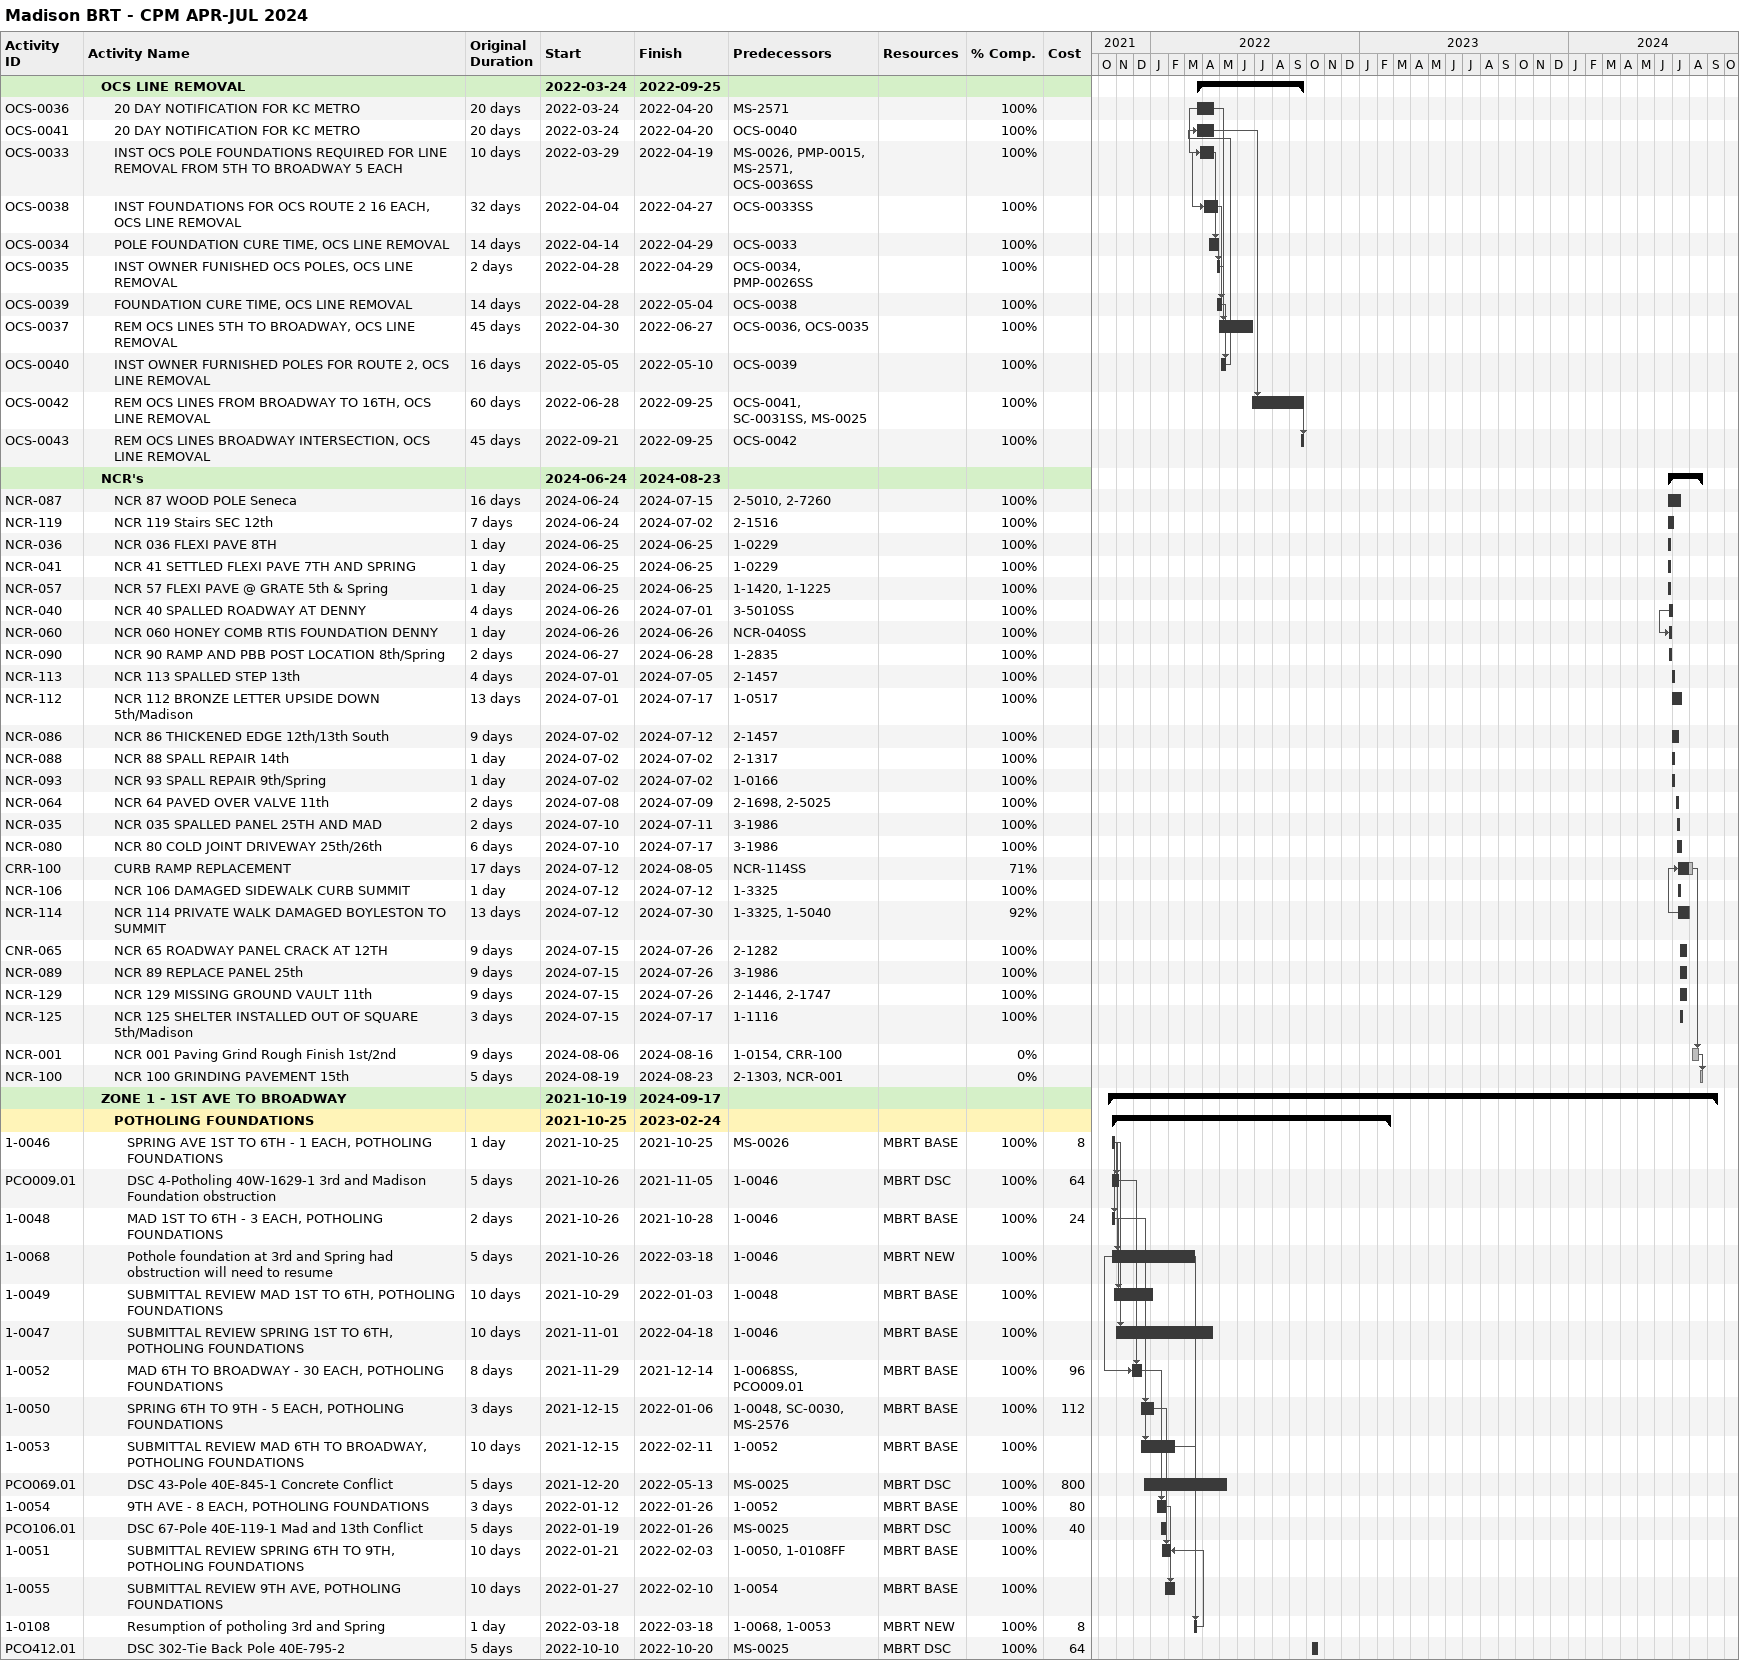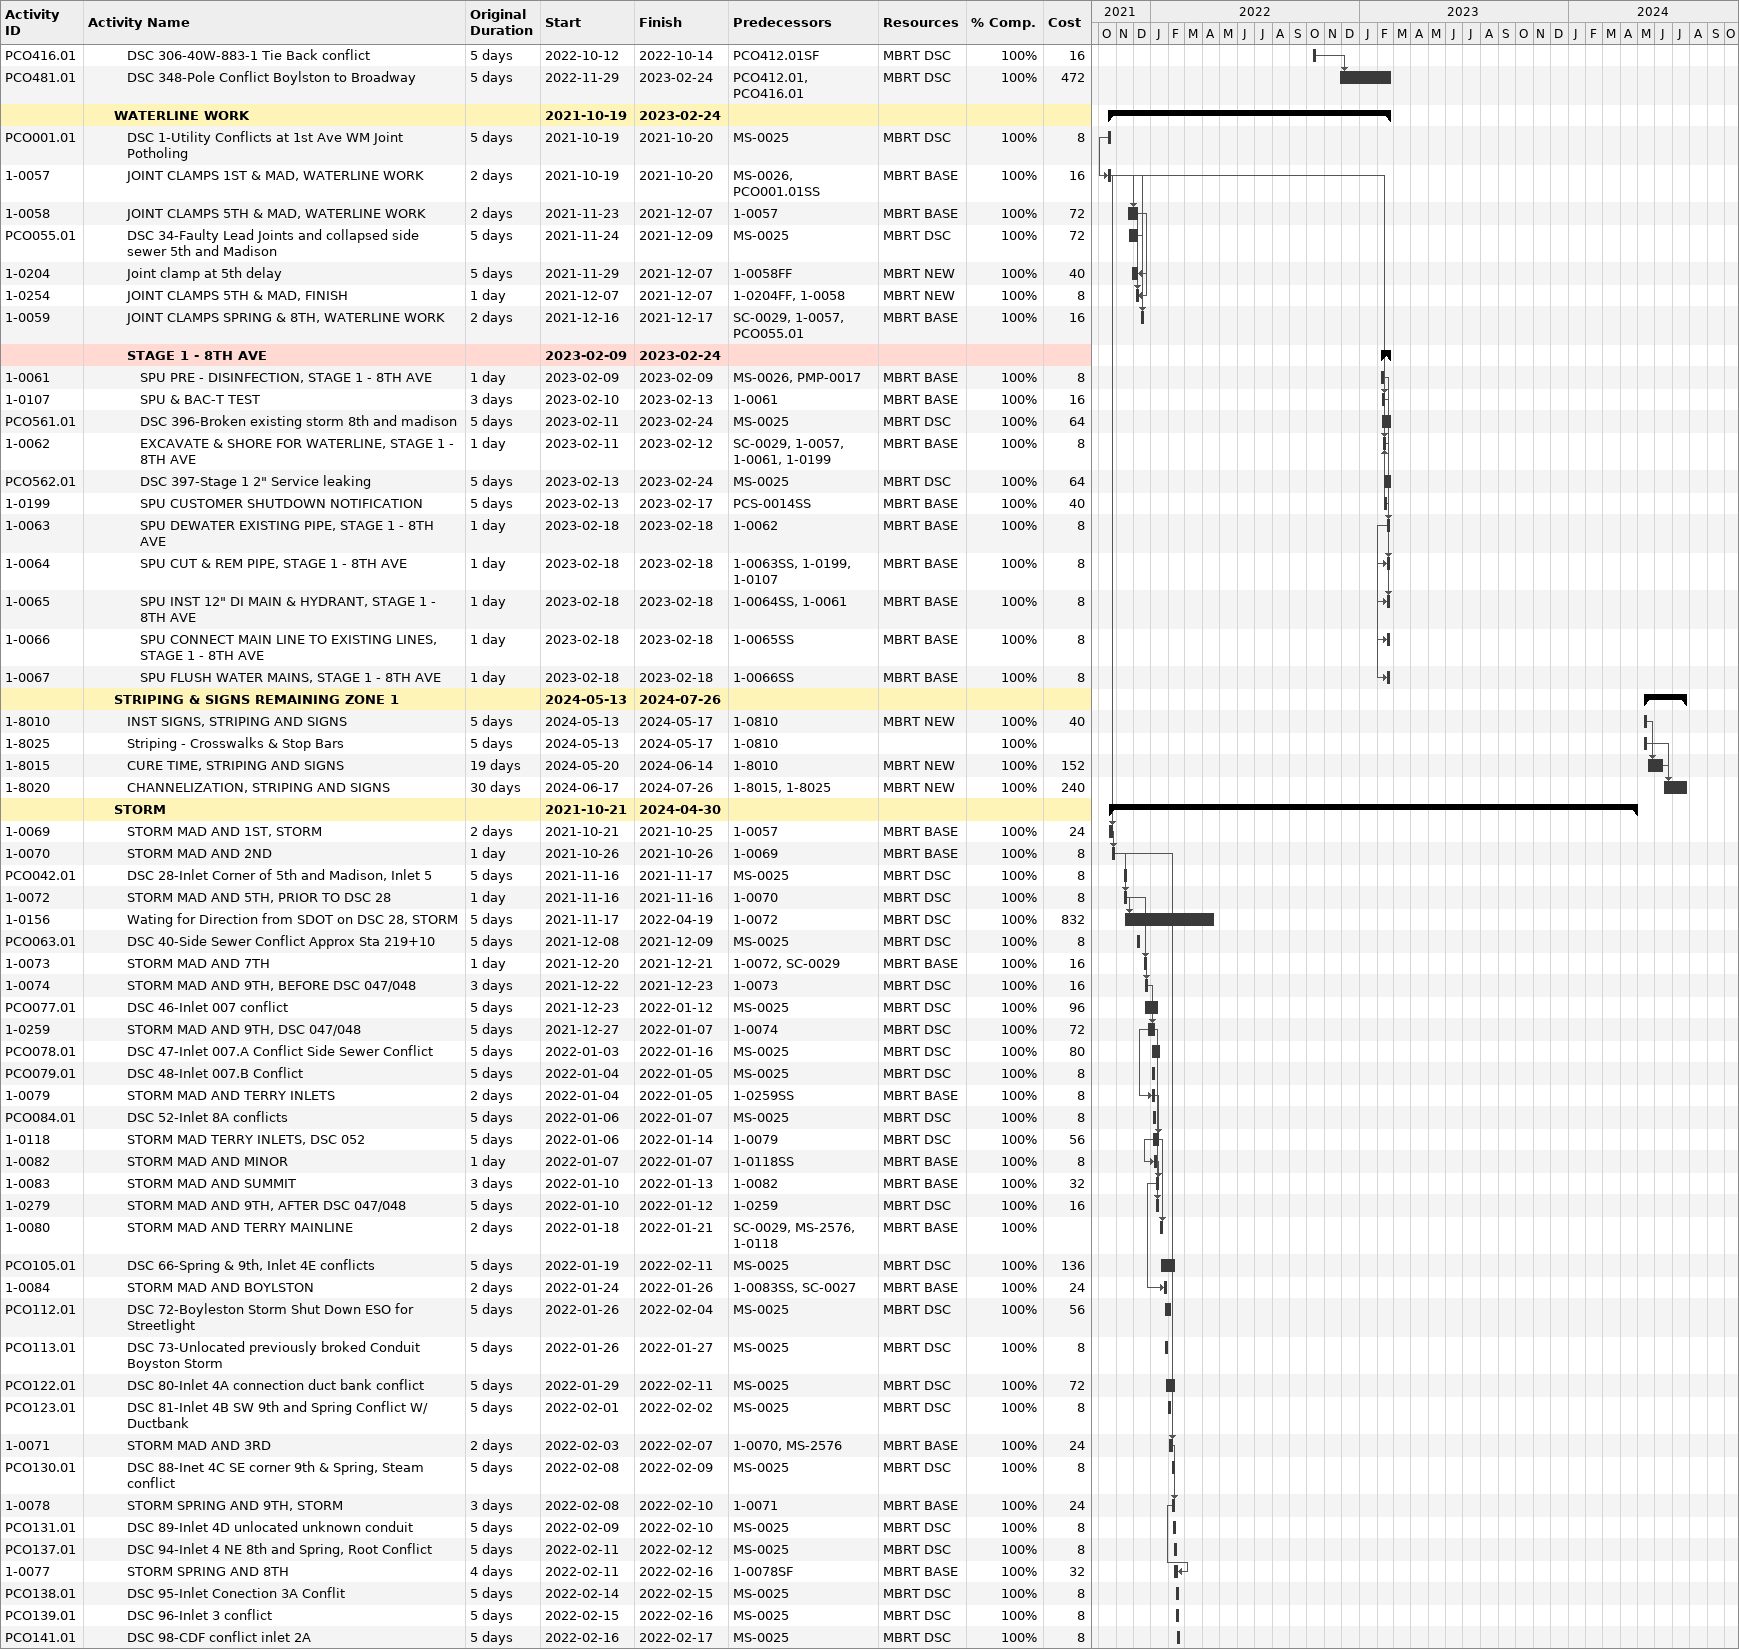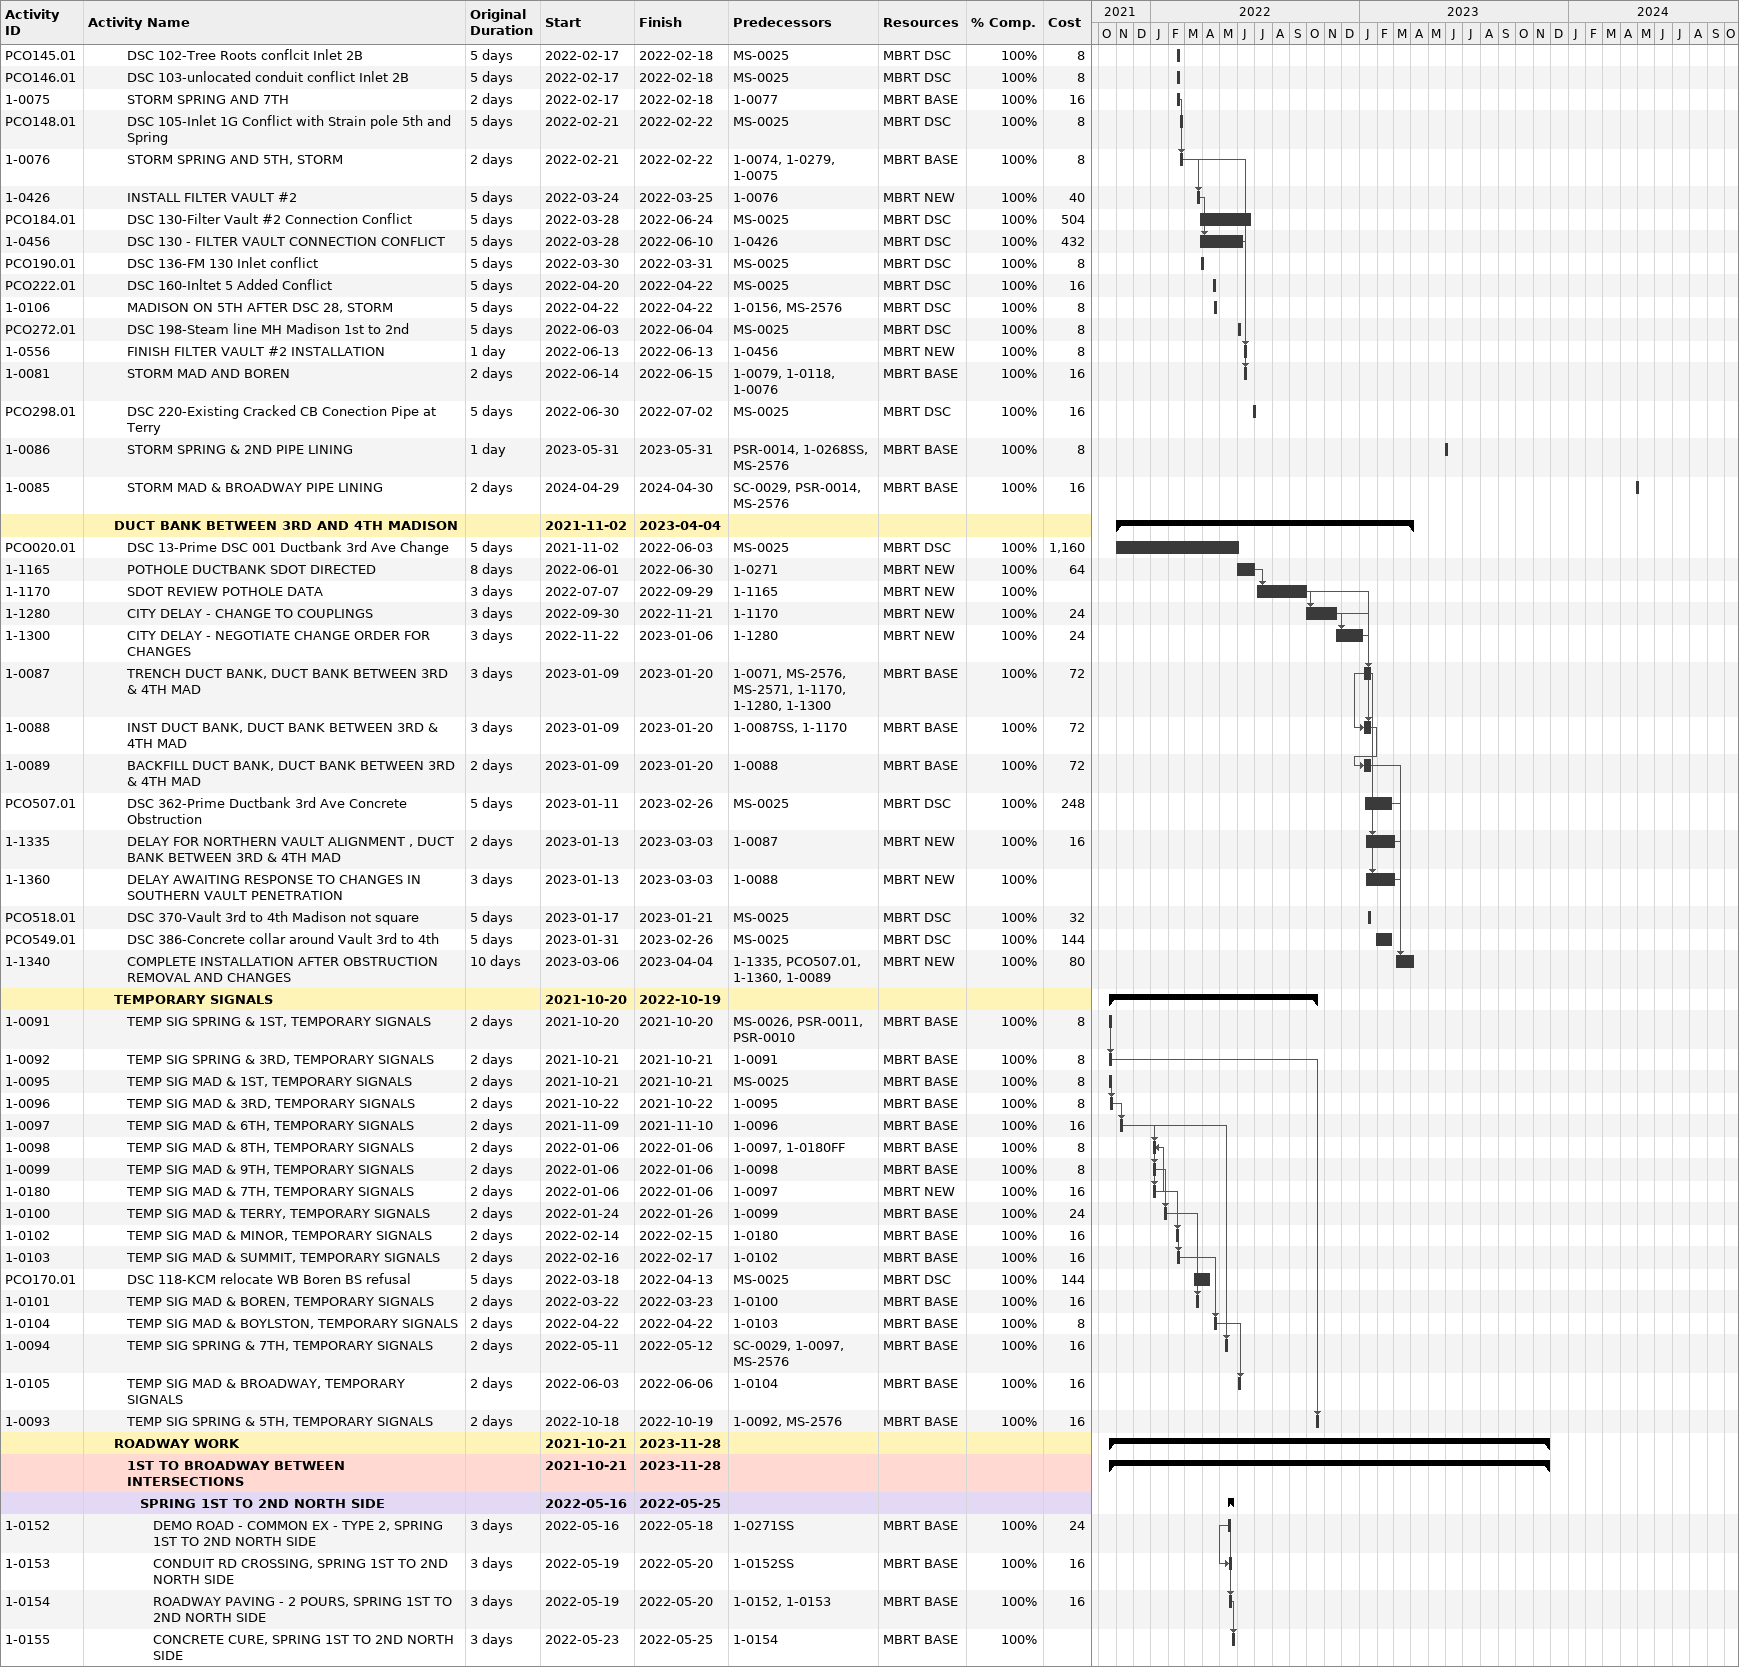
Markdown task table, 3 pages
Madison BRT - CPM APR-JUL 2024

| ID | Level | Task | Original duration | Start | Finish | Predecessors | Resources | % complete | Cost |
|---|---|---|---|---|---|---|---|---|---|
|  | 2 | **OCS LINE REMOVAL** |  | 2022-03-24 | 2022-09-25 |  |  |  |  |
| OCS-0036 | 3 | 20 DAY NOTIFICATION FOR KC METRO | 20d | 2022-03-24 | 2022-04-20 | MS-2571 |  | 100 |  |
| OCS-0041 | 3 | 20 DAY NOTIFICATION FOR KC METRO | 20d | 2022-03-24 | 2022-04-20 | OCS-0040 |  | 100 |  |
| OCS-0033 | 3 | INST OCS POLE FOUNDATIONS REQUIRED FOR LINE REMOVAL FROM 5TH TO BROADWAY 5 EACH | 10d | 2022-03-29 | 2022-04-19 | MS-0026, PMP-0015, MS-2571, OCS-0036SS |  | 100 |  |
| OCS-0038 | 3 | INST FOUNDATIONS FOR OCS ROUTE 2 16 EACH, OCS LINE REMOVAL | 32d | 2022-04-04 | 2022-04-27 | OCS-0033SS |  | 100 |  |
| OCS-0034 | 3 | POLE FOUNDATION CURE TIME, OCS LINE REMOVAL | 14d | 2022-04-14 | 2022-04-29 | OCS-0033 |  | 100 |  |
| OCS-0035 | 3 | INST OWNER FUNISHED OCS POLES, OCS LINE REMOVAL | 2d | 2022-04-28 | 2022-04-29 | OCS-0034, PMP-0026SS |  | 100 |  |
| OCS-0039 | 3 | FOUNDATION CURE TIME, OCS LINE REMOVAL | 14d | 2022-04-28 | 2022-05-04 | OCS-0038 |  | 100 |  |
| OCS-0037 | 3 | REM OCS LINES 5TH TO BROADWAY, OCS LINE REMOVAL | 45d | 2022-04-30 | 2022-06-27 | OCS-0036, OCS-0035 |  | 100 |  |
| OCS-0040 | 3 | INST OWNER FURNISHED POLES FOR ROUTE 2, OCS LINE REMOVAL | 16d | 2022-05-05 | 2022-05-10 | OCS-0039 |  | 100 |  |
| OCS-0042 | 3 | REM OCS LINES FROM BROADWAY TO 16TH, OCS LINE REMOVAL | 60d | 2022-06-28 | 2022-09-25 | OCS-0041, SC-0031SS, MS-0025 |  | 100 |  |
| OCS-0043 | 3 | REM OCS LINES BROADWAY INTERSECTION, OCS LINE REMOVAL | 45d | 2022-09-21 | 2022-09-25 | OCS-0042 |  | 100 |  |
|  | 2 | **NCR's** |  | 2024-06-24 | 2024-08-23 |  |  |  |  |
| NCR-087 | 3 | NCR 87 WOOD POLE Seneca | 16d | 2024-06-24 | 2024-07-15 | 2-5010, 2-7260 |  | 100 |  |
| NCR-119 | 3 | NCR 119 Stairs SEC 12th | 7d | 2024-06-24 | 2024-07-02 | 2-1516 |  | 100 |  |
| NCR-036 | 3 | NCR 036 FLEXI PAVE 8TH | 1d | 2024-06-25 | 2024-06-25 | 1-0229 |  | 100 |  |
| NCR-041 | 3 | NCR 41 SETTLED FLEXI PAVE 7TH AND SPRING | 1d | 2024-06-25 | 2024-06-25 | 1-0229 |  | 100 |  |
| NCR-057 | 3 | NCR 57 FLEXI PAVE @ GRATE 5th & Spring | 1d | 2024-06-25 | 2024-06-25 | 1-1420, 1-1225 |  | 100 |  |
| NCR-040 | 3 | NCR 40 SPALLED ROADWAY AT DENNY | 4d | 2024-06-26 | 2024-07-01 | 3-5010SS |  | 100 |  |
| NCR-060 | 3 | NCR 060 HONEY COMB RTIS FOUNDATION DENNY | 1d | 2024-06-26 | 2024-06-26 | NCR-040SS |  | 100 |  |
| NCR-090 | 3 | NCR 90 RAMP AND PBB POST LOCATION 8th/Spring | 2d | 2024-06-27 | 2024-06-28 | 1-2835 |  | 100 |  |
| NCR-113 | 3 | NCR 113 SPALLED STEP 13th | 4d | 2024-07-01 | 2024-07-05 | 2-1457 |  | 100 |  |
| NCR-112 | 3 | NCR 112 BRONZE LETTER UPSIDE DOWN 5th/Madison | 13d | 2024-07-01 | 2024-07-17 | 1-0517 |  | 100 |  |
| NCR-086 | 3 | NCR 86 THICKENED EDGE 12th/13th South | 9d | 2024-07-02 | 2024-07-12 | 2-1457 |  | 100 |  |
| NCR-088 | 3 | NCR 88 SPALL REPAIR 14th | 1d | 2024-07-02 | 2024-07-02 | 2-1317 |  | 100 |  |
| NCR-093 | 3 | NCR 93 SPALL REPAIR 9th/Spring | 1d | 2024-07-02 | 2024-07-02 | 1-0166 |  | 100 |  |
| NCR-064 | 3 | NCR 64 PAVED OVER VALVE 11th | 2d | 2024-07-08 | 2024-07-09 | 2-1698, 2-5025 |  | 100 |  |
| NCR-035 | 3 | NCR 035 SPALLED PANEL 25TH AND MAD | 2d | 2024-07-10 | 2024-07-11 | 3-1986 |  | 100 |  |
| NCR-080 | 3 | NCR 80 COLD JOINT DRIVEWAY 25th/26th | 6d | 2024-07-10 | 2024-07-17 | 3-1986 |  | 100 |  |
| CRR-100 | 3 | CURB RAMP REPLACEMENT | 17d | 2024-07-12 | 2024-08-05 | NCR-114SS |  | 71 |  |
| NCR-106 | 3 | NCR 106 DAMAGED SIDEWALK CURB SUMMIT | 1d | 2024-07-12 | 2024-07-12 | 1-3325 |  | 100 |  |
| NCR-114 | 3 | NCR 114 PRIVATE WALK DAMAGED BOYLESTON TO SUMMIT | 13d | 2024-07-12 | 2024-07-30 | 1-3325, 1-5040 |  | 92 |  |
| CNR-065 | 3 | NCR 65 ROADWAY PANEL CRACK AT 12TH | 9d | 2024-07-15 | 2024-07-26 | 2-1282 |  | 100 |  |
| NCR-089 | 3 | NCR 89 REPLACE PANEL 25th | 9d | 2024-07-15 | 2024-07-26 | 3-1986 |  | 100 |  |
| NCR-129 | 3 | NCR 129 MISSING GROUND VAULT 11th | 9d | 2024-07-15 | 2024-07-26 | 2-1446, 2-1747 |  | 100 |  |
| NCR-125 | 3 | NCR 125 SHELTER INSTALLED OUT OF SQUARE 5th/Madison | 3d | 2024-07-15 | 2024-07-17 | 1-1116 |  | 100 |  |
| NCR-001 | 3 | NCR 001 Paving Grind Rough Finish 1st/2nd | 9d | 2024-08-06 | 2024-08-16 | 1-0154, CRR-100 |  | 0 |  |
| NCR-100 | 3 | NCR 100 GRINDING PAVEMENT 15th | 5d | 2024-08-19 | 2024-08-23 | 2-1303, NCR-001 |  | 0 |  |
|  | 2 | **ZONE 1 - 1ST AVE TO BROADWAY** |  | 2021-10-19 | 2024-09-17 |  |  |  |  |
|  | 3 | **POTHOLING FOUNDATIONS** |  | 2021-10-25 | 2023-02-24 |  |  |  |  |
| 1-0046 | 4 | SPRING AVE 1ST TO 6TH - 1 EACH, POTHOLING FOUNDATIONS | 1d | 2021-10-25 | 2021-10-25 | MS-0026 | MBRT BASE | 100 | 8 |
| PCO009.01 | 4 | DSC 4-Potholing 40W-1629-1 3rd and Madison Foundation obstruction | 5d | 2021-10-26 | 2021-11-05 | 1-0046 | MBRT DSC | 100 | 64 |
| 1-0048 | 4 | MAD 1ST TO 6TH - 3 EACH, POTHOLING FOUNDATIONS | 2d | 2021-10-26 | 2021-10-28 | 1-0046 | MBRT BASE | 100 | 24 |
| 1-0068 | 4 | Pothole foundation at 3rd and Spring had obstruction will need to resume | 5d | 2021-10-26 | 2022-03-18 | 1-0046 | MBRT NEW | 100 |  |
| 1-0049 | 4 | SUBMITTAL REVIEW MAD 1ST TO 6TH, POTHOLING FOUNDATIONS | 10d | 2021-10-29 | 2022-01-03 | 1-0048 | MBRT BASE | 100 |  |
| 1-0047 | 4 | SUBMITTAL REVIEW SPRING 1ST TO 6TH, POTHOLING FOUNDATIONS | 10d | 2021-11-01 | 2022-04-18 | 1-0046 | MBRT BASE | 100 |  |
| 1-0052 | 4 | MAD 6TH TO BROADWAY - 30 EACH, POTHOLING FOUNDATIONS | 8d | 2021-11-29 | 2021-12-14 | 1-0068SS, PCO009.01 | MBRT BASE | 100 | 96 |
| 1-0050 | 4 | SPRING 6TH TO 9TH - 5 EACH, POTHOLING FOUNDATIONS | 3d | 2021-12-15 | 2022-01-06 | 1-0048, SC-0030, MS-2576 | MBRT BASE | 100 | 112 |
| 1-0053 | 4 | SUBMITTAL REVIEW MAD 6TH TO BROADWAY, POTHOLING FOUNDATIONS | 10d | 2021-12-15 | 2022-02-11 | 1-0052 | MBRT BASE | 100 |  |
| PCO069.01 | 4 | DSC 43-Pole 40E-845-1 Concrete Conflict | 5d | 2021-12-20 | 2022-05-13 | MS-0025 | MBRT DSC | 100 | 800 |
| 1-0054 | 4 | 9TH AVE - 8 EACH, POTHOLING FOUNDATIONS | 3d | 2022-01-12 | 2022-01-26 | 1-0052 | MBRT BASE | 100 | 80 |
| PCO106.01 | 4 | DSC 67-Pole 40E-119-1 Mad and 13th Conflict | 5d | 2022-01-19 | 2022-01-26 | MS-0025 | MBRT DSC | 100 | 40 |
| 1-0051 | 4 | SUBMITTAL REVIEW SPRING 6TH TO 9TH, POTHOLING FOUNDATIONS | 10d | 2022-01-21 | 2022-02-03 | 1-0050, 1-0108FF | MBRT BASE | 100 |  |
| 1-0055 | 4 | SUBMITTAL REVIEW 9TH AVE, POTHOLING FOUNDATIONS | 10d | 2022-01-27 | 2022-02-10 | 1-0054 | MBRT BASE | 100 |  |
| 1-0108 | 4 | Resumption of potholing 3rd and Spring | 1d | 2022-03-18 | 2022-03-18 | 1-0068, 1-0053 | MBRT NEW | 100 | 8 |
| PCO412.01 | 4 | DSC 302-Tie Back Pole 40E-795-2 | 5d | 2022-10-10 | 2022-10-20 | MS-0025 | MBRT DSC | 100 | 64 |
| PCO416.01 | 4 | DSC 306-40W-883-1 Tie Back conflict | 5d | 2022-10-12 | 2022-10-14 | PCO412.01SF | MBRT DSC | 100 | 16 |
| PCO481.01 | 4 | DSC 348-Pole Conflict Boylston to Broadway | 5d | 2022-11-29 | 2023-02-24 | PCO412.01, PCO416.01 | MBRT DSC | 100 | 472 |
|  | 3 | **WATERLINE WORK** |  | 2021-10-19 | 2023-02-24 |  |  |  |  |
| PCO001.01 | 4 | DSC 1-Utility Conflicts at 1st Ave WM Joint Potholing | 5d | 2021-10-19 | 2021-10-20 | MS-0025 | MBRT DSC | 100 | 8 |
| 1-0057 | 4 | JOINT CLAMPS 1ST & MAD, WATERLINE WORK | 2d | 2021-10-19 | 2021-10-20 | MS-0026, PCO001.01SS | MBRT BASE | 100 | 16 |
| 1-0058 | 4 | JOINT CLAMPS 5TH & MAD, WATERLINE WORK | 2d | 2021-11-23 | 2021-12-07 | 1-0057 | MBRT BASE | 100 | 72 |
| PCO055.01 | 4 | DSC 34-Faulty Lead Joints and collapsed side sewer 5th and Madison | 5d | 2021-11-24 | 2021-12-09 | MS-0025 | MBRT DSC | 100 | 72 |
| 1-0204 | 4 | Joint clamp at 5th delay | 5d | 2021-11-29 | 2021-12-07 | 1-0058FF | MBRT NEW | 100 | 40 |
| 1-0254 | 4 | JOINT CLAMPS 5TH & MAD, FINISH | 1d | 2021-12-07 | 2021-12-07 | 1-0204FF, 1-0058 | MBRT NEW | 100 | 8 |
| 1-0059 | 4 | JOINT CLAMPS SPRING & 8TH, WATERLINE WORK | 2d | 2021-12-16 | 2021-12-17 | SC-0029, 1-0057, PCO055.01 | MBRT BASE | 100 | 16 |
|  | 4 | **STAGE 1 - 8TH AVE** |  | 2023-02-09 | 2023-02-24 |  |  |  |  |
| 1-0061 | 5 | SPU PRE - DISINFECTION, STAGE 1 - 8TH AVE | 1d | 2023-02-09 | 2023-02-09 | MS-0026, PMP-0017 | MBRT BASE | 100 | 8 |
| 1-0107 | 5 | SPU & BAC-T TEST | 3d | 2023-02-10 | 2023-02-13 | 1-0061 | MBRT BASE | 100 | 16 |
| PCO561.01 | 5 | DSC 396-Broken existing storm 8th and madison | 5d | 2023-02-11 | 2023-02-24 | MS-0025 | MBRT DSC | 100 | 64 |
| 1-0062 | 5 | EXCAVATE & SHORE FOR WATERLINE, STAGE 1 - 8TH AVE | 1d | 2023-02-11 | 2023-02-12 | SC-0029, 1-0057, 1-0061, 1-0199 | MBRT BASE | 100 | 8 |
| PCO562.01 | 5 | DSC 397-Stage 1 2" Service leaking | 5d | 2023-02-13 | 2023-02-24 | MS-0025 | MBRT DSC | 100 | 64 |
| 1-0199 | 5 | SPU CUSTOMER SHUTDOWN NOTIFICATION | 5d | 2023-02-13 | 2023-02-17 | PCS-0014SS | MBRT BASE | 100 | 40 |
| 1-0063 | 5 | SPU DEWATER EXISTING PIPE, STAGE 1 - 8TH AVE | 1d | 2023-02-18 | 2023-02-18 | 1-0062 | MBRT BASE | 100 | 8 |
| 1-0064 | 5 | SPU CUT & REM PIPE, STAGE 1 - 8TH AVE | 1d | 2023-02-18 | 2023-02-18 | 1-0063SS, 1-0199, 1-0107 | MBRT BASE | 100 | 8 |
| 1-0065 | 5 | SPU INST 12" DI MAIN & HYDRANT, STAGE 1 - 8TH AVE | 1d | 2023-02-18 | 2023-02-18 | 1-0064SS, 1-0061 | MBRT BASE | 100 | 8 |
| 1-0066 | 5 | SPU CONNECT MAIN LINE TO EXISTING LINES, STAGE 1 - 8TH AVE | 1d | 2023-02-18 | 2023-02-18 | 1-0065SS | MBRT BASE | 100 | 8 |
| 1-0067 | 5 | SPU FLUSH WATER MAINS, STAGE 1 - 8TH AVE | 1d | 2023-02-18 | 2023-02-18 | 1-0066SS | MBRT BASE | 100 | 8 |
|  | 3 | **STRIPING & SIGNS REMAINING ZONE 1** |  | 2024-05-13 | 2024-07-26 |  |  |  |  |
| 1-8010 | 4 | INST SIGNS, STRIPING AND SIGNS | 5d | 2024-05-13 | 2024-05-17 | 1-0810 | MBRT NEW | 100 | 40 |
| 1-8025 | 4 | Striping - Crosswalks & Stop Bars | 5d | 2024-05-13 | 2024-05-17 | 1-0810 |  | 100 |  |
| 1-8015 | 4 | CURE TIME, STRIPING AND SIGNS | 19d | 2024-05-20 | 2024-06-14 | 1-8010 | MBRT NEW | 100 | 152 |
| 1-8020 | 4 | CHANNELIZATION, STRIPING AND SIGNS | 30d | 2024-06-17 | 2024-07-26 | 1-8015, 1-8025 | MBRT NEW | 100 | 240 |
|  | 3 | **STORM** |  | 2021-10-21 | 2024-04-30 |  |  |  |  |
| 1-0069 | 4 | STORM MAD AND 1ST, STORM | 2d | 2021-10-21 | 2021-10-25 | 1-0057 | MBRT BASE | 100 | 24 |
| 1-0070 | 4 | STORM MAD AND 2ND | 1d | 2021-10-26 | 2021-10-26 | 1-0069 | MBRT BASE | 100 | 8 |
| PCO042.01 | 4 | DSC 28-Inlet Corner of 5th and Madison, Inlet 5 | 5d | 2021-11-16 | 2021-11-17 | MS-0025 | MBRT DSC | 100 | 8 |
| 1-0072 | 4 | STORM MAD AND 5TH, PRIOR TO DSC 28 | 1d | 2021-11-16 | 2021-11-16 | 1-0070 | MBRT DSC | 100 | 8 |
| 1-0156 | 4 | Wating for Direction from SDOT on DSC 28, STORM | 5d | 2021-11-17 | 2022-04-19 | 1-0072 | MBRT DSC | 100 | 832 |
| PCO063.01 | 4 | DSC 40-Side Sewer Conflict Approx Sta 219+10 | 5d | 2021-12-08 | 2021-12-09 | MS-0025 | MBRT DSC | 100 | 8 |
| 1-0073 | 4 | STORM MAD AND 7TH | 1d | 2021-12-20 | 2021-12-21 | 1-0072, SC-0029 | MBRT BASE | 100 | 16 |
| 1-0074 | 4 | STORM MAD AND 9TH, BEFORE DSC 047/048 | 3d | 2021-12-22 | 2021-12-23 | 1-0073 | MBRT DSC | 100 | 16 |
| PCO077.01 | 4 | DSC 46-Inlet 007 conflict | 5d | 2021-12-23 | 2022-01-12 | MS-0025 | MBRT DSC | 100 | 96 |
| 1-0259 | 4 | STORM MAD AND 9TH, DSC 047/048 | 5d | 2021-12-27 | 2022-01-07 | 1-0074 | MBRT DSC | 100 | 72 |
| PCO078.01 | 4 | DSC 47-Inlet 007.A Conflict Side Sewer Conflict | 5d | 2022-01-03 | 2022-01-16 | MS-0025 | MBRT DSC | 100 | 80 |
| PCO079.01 | 4 | DSC 48-Inlet 007.B Conflict | 5d | 2022-01-04 | 2022-01-05 | MS-0025 | MBRT DSC | 100 | 8 |
| 1-0079 | 4 | STORM MAD AND TERRY INLETS | 2d | 2022-01-04 | 2022-01-05 | 1-0259SS | MBRT BASE | 100 | 8 |
| PCO084.01 | 4 | DSC 52-Inlet 8A conflicts | 5d | 2022-01-06 | 2022-01-07 | MS-0025 | MBRT DSC | 100 | 8 |
| 1-0118 | 4 | STORM MAD TERRY INLETS, DSC 052 | 5d | 2022-01-06 | 2022-01-14 | 1-0079 | MBRT DSC | 100 | 56 |
| 1-0082 | 4 | STORM MAD AND MINOR | 1d | 2022-01-07 | 2022-01-07 | 1-0118SS | MBRT BASE | 100 | 8 |
| 1-0083 | 4 | STORM MAD AND SUMMIT | 3d | 2022-01-10 | 2022-01-13 | 1-0082 | MBRT BASE | 100 | 32 |
| 1-0279 | 4 | STORM MAD AND 9TH, AFTER DSC 047/048 | 5d | 2022-01-10 | 2022-01-12 | 1-0259 | MBRT DSC | 100 | 16 |
| 1-0080 | 4 | STORM MAD AND TERRY MAINLINE | 2d | 2022-01-18 | 2022-01-21 | SC-0029, MS-2576, 1-0118 | MBRT BASE | 100 |  |
| PCO105.01 | 4 | DSC 66-Spring & 9th, Inlet 4E conflicts | 5d | 2022-01-19 | 2022-02-11 | MS-0025 | MBRT DSC | 100 | 136 |
| 1-0084 | 4 | STORM MAD AND BOYLSTON | 2d | 2022-01-24 | 2022-01-26 | 1-0083SS, SC-0027 | MBRT BASE | 100 | 24 |
| PCO112.01 | 4 | DSC 72-Boyleston Storm Shut Down ESO for Streetlight | 5d | 2022-01-26 | 2022-02-04 | MS-0025 | MBRT DSC | 100 | 56 |
| PCO113.01 | 4 | DSC 73-Unlocated previously broked Conduit Boyston Storm | 5d | 2022-01-26 | 2022-01-27 | MS-0025 | MBRT DSC | 100 | 8 |
| PCO122.01 | 4 | DSC 80-Inlet 4A connection duct bank conflict | 5d | 2022-01-29 | 2022-02-11 | MS-0025 | MBRT DSC | 100 | 72 |
| PCO123.01 | 4 | DSC 81-Inlet 4B SW 9th and Spring Conflict W/ Ductbank | 5d | 2022-02-01 | 2022-02-02 | MS-0025 | MBRT DSC | 100 | 8 |
| 1-0071 | 4 | STORM MAD AND 3RD | 2d | 2022-02-03 | 2022-02-07 | 1-0070, MS-2576 | MBRT BASE | 100 | 24 |
| PCO130.01 | 4 | DSC 88-Inet 4C SE corner 9th & Spring, Steam conflict | 5d | 2022-02-08 | 2022-02-09 | MS-0025 | MBRT DSC | 100 | 8 |
| 1-0078 | 4 | STORM SPRING AND 9TH, STORM | 3d | 2022-02-08 | 2022-02-10 | 1-0071 | MBRT BASE | 100 | 24 |
| PCO131.01 | 4 | DSC 89-Inlet 4D unlocated unknown conduit | 5d | 2022-02-09 | 2022-02-10 | MS-0025 | MBRT DSC | 100 | 8 |
| PCO137.01 | 4 | DSC 94-Inlet 4 NE 8th and Spring, Root Conflict | 5d | 2022-02-11 | 2022-02-12 | MS-0025 | MBRT DSC | 100 | 8 |
| 1-0077 | 4 | STORM SPRING AND 8TH | 4d | 2022-02-11 | 2022-02-16 | 1-0078SF | MBRT BASE | 100 | 32 |
| PCO138.01 | 4 | DSC 95-Inlet Conection 3A Conflit | 5d | 2022-02-14 | 2022-02-15 | MS-0025 | MBRT DSC | 100 | 8 |
| PCO139.01 | 4 | DSC 96-Inlet 3 conflict | 5d | 2022-02-15 | 2022-02-16 | MS-0025 | MBRT DSC | 100 | 8 |
| PCO141.01 | 4 | DSC 98-CDF conflict inlet 2A | 5d | 2022-02-16 | 2022-02-17 | MS-0025 | MBRT DSC | 100 | 8 |
| PCO145.01 | 4 | DSC 102-Tree Roots conflcit Inlet 2B | 5d | 2022-02-17 | 2022-02-18 | MS-0025 | MBRT DSC | 100 | 8 |
| PCO146.01 | 4 | DSC 103-unlocated conduit conflict Inlet 2B | 5d | 2022-02-17 | 2022-02-18 | MS-0025 | MBRT DSC | 100 | 8 |
| 1-0075 | 4 | STORM SPRING AND 7TH | 2d | 2022-02-17 | 2022-02-18 | 1-0077 | MBRT BASE | 100 | 16 |
| PCO148.01 | 4 | DSC 105-Inlet 1G Conflict with Strain pole 5th and Spring | 5d | 2022-02-21 | 2022-02-22 | MS-0025 | MBRT DSC | 100 | 8 |
| 1-0076 | 4 | STORM SPRING AND 5TH, STORM | 2d | 2022-02-21 | 2022-02-22 | 1-0074, 1-0279, 1-0075 | MBRT BASE | 100 | 8 |
| 1-0426 | 4 | INSTALL FILTER VAULT #2 | 5d | 2022-03-24 | 2022-03-25 | 1-0076 | MBRT NEW | 100 | 40 |
| PCO184.01 | 4 | DSC 130-Filter Vault #2 Connection Conflict | 5d | 2022-03-28 | 2022-06-24 | MS-0025 | MBRT DSC | 100 | 504 |
| 1-0456 | 4 | DSC 130 - FILTER VAULT CONNECTION CONFLICT | 5d | 2022-03-28 | 2022-06-10 | 1-0426 | MBRT DSC | 100 | 432 |
| PCO190.01 | 4 | DSC 136-FM 130 Inlet conflict | 5d | 2022-03-30 | 2022-03-31 | MS-0025 | MBRT DSC | 100 | 8 |
| PCO222.01 | 4 | DSC 160-Inltet 5 Added Conflict | 5d | 2022-04-20 | 2022-04-22 | MS-0025 | MBRT DSC | 100 | 16 |
| 1-0106 | 4 | MADISON ON 5TH AFTER DSC 28, STORM | 5d | 2022-04-22 | 2022-04-22 | 1-0156, MS-2576 | MBRT DSC | 100 | 8 |
| PCO272.01 | 4 | DSC 198-Steam line MH Madison 1st to 2nd | 5d | 2022-06-03 | 2022-06-04 | MS-0025 | MBRT DSC | 100 | 8 |
| 1-0556 | 4 | FINISH FILTER VAULT #2 INSTALLATION | 1d | 2022-06-13 | 2022-06-13 | 1-0456 | MBRT NEW | 100 | 8 |
| 1-0081 | 4 | STORM MAD AND BOREN | 2d | 2022-06-14 | 2022-06-15 | 1-0079, 1-0118, 1-0076 | MBRT BASE | 100 | 16 |
| PCO298.01 | 4 | DSC 220-Existing Cracked CB Conection Pipe at Terry | 5d | 2022-06-30 | 2022-07-02 | MS-0025 | MBRT DSC | 100 | 16 |
| 1-0086 | 4 | STORM SPRING & 2ND PIPE LINING | 1d | 2023-05-31 | 2023-05-31 | PSR-0014, 1-0268SS, MS-2576 | MBRT BASE | 100 | 8 |
| 1-0085 | 4 | STORM MAD & BROADWAY PIPE LINING | 2d | 2024-04-29 | 2024-04-30 | SC-0029, PSR-0014, MS-2576 | MBRT BASE | 100 | 16 |
|  | 3 | **DUCT BANK BETWEEN 3RD AND 4TH MADISON** |  | 2021-11-02 | 2023-04-04 |  |  |  |  |
| PCO020.01 | 4 | DSC 13-Prime DSC 001 Ductbank 3rd Ave Change | 5d | 2021-11-02 | 2022-06-03 | MS-0025 | MBRT DSC | 100 | 1160 |
| 1-1165 | 4 | POTHOLE DUCTBANK SDOT DIRECTED | 8d | 2022-06-01 | 2022-06-30 | 1-0271 | MBRT NEW | 100 | 64 |
| 1-1170 | 4 | SDOT REVIEW POTHOLE DATA | 3d | 2022-07-07 | 2022-09-29 | 1-1165 | MBRT NEW | 100 |  |
| 1-1280 | 4 | CITY DELAY - CHANGE TO COUPLINGS | 3d | 2022-09-30 | 2022-11-21 | 1-1170 | MBRT NEW | 100 | 24 |
| 1-1300 | 4 | CITY DELAY - NEGOTIATE CHANGE ORDER FOR CHANGES | 3d | 2022-11-22 | 2023-01-06 | 1-1280 | MBRT NEW | 100 | 24 |
| 1-0087 | 4 | TRENCH DUCT BANK, DUCT BANK BETWEEN 3RD & 4TH MAD | 3d | 2023-01-09 | 2023-01-20 | 1-0071, MS-2576, MS-2571, 1-1170, 1-1280, 1-1300 | MBRT BASE | 100 | 72 |
| 1-0088 | 4 | INST DUCT BANK, DUCT BANK BETWEEN 3RD & 4TH MAD | 3d | 2023-01-09 | 2023-01-20 | 1-0087SS, 1-1170 | MBRT BASE | 100 | 72 |
| 1-0089 | 4 | BACKFILL DUCT BANK, DUCT BANK BETWEEN 3RD & 4TH MAD | 2d | 2023-01-09 | 2023-01-20 | 1-0088 | MBRT BASE | 100 | 72 |
| PCO507.01 | 4 | DSC 362-Prime Ductbank 3rd Ave Concrete Obstruction | 5d | 2023-01-11 | 2023-02-26 | MS-0025 | MBRT DSC | 100 | 248 |
| 1-1335 | 4 | DELAY FOR NORTHERN VAULT ALIGNMENT , DUCT BANK BETWEEN 3RD & 4TH MAD | 2d | 2023-01-13 | 2023-03-03 | 1-0087 | MBRT NEW | 100 | 16 |
| 1-1360 | 4 | DELAY AWAITING RESPONSE TO CHANGES IN SOUTHERN VAULT PENETRATION | 3d | 2023-01-13 | 2023-03-03 | 1-0088 | MBRT NEW | 100 |  |
| PCO518.01 | 4 | DSC 370-Vault 3rd to 4th Madison not square | 5d | 2023-01-17 | 2023-01-21 | MS-0025 | MBRT DSC | 100 | 32 |
| PCO549.01 | 4 | DSC 386-Concrete collar around Vault 3rd to 4th | 5d | 2023-01-31 | 2023-02-26 | MS-0025 | MBRT DSC | 100 | 144 |
| 1-1340 | 4 | COMPLETE INSTALLATION AFTER OBSTRUCTION REMOVAL AND CHANGES | 10d | 2023-03-06 | 2023-04-04 | 1-1335, PCO507.01, 1-1360, 1-0089 | MBRT NEW | 100 | 80 |
|  | 3 | **TEMPORARY SIGNALS** |  | 2021-10-20 | 2022-10-19 |  |  |  |  |
| 1-0091 | 4 | TEMP SIG SPRING & 1ST, TEMPORARY SIGNALS | 2d | 2021-10-20 | 2021-10-20 | MS-0026, PSR-0011, PSR-0010 | MBRT BASE | 100 | 8 |
| 1-0092 | 4 | TEMP SIG SPRING & 3RD, TEMPORARY SIGNALS | 2d | 2021-10-21 | 2021-10-21 | 1-0091 | MBRT BASE | 100 | 8 |
| 1-0095 | 4 | TEMP SIG MAD & 1ST, TEMPORARY SIGNALS | 2d | 2021-10-21 | 2021-10-21 | MS-0025 | MBRT BASE | 100 | 8 |
| 1-0096 | 4 | TEMP SIG MAD & 3RD, TEMPORARY SIGNALS | 2d | 2021-10-22 | 2021-10-22 | 1-0095 | MBRT BASE | 100 | 8 |
| 1-0097 | 4 | TEMP SIG MAD & 6TH, TEMPORARY SIGNALS | 2d | 2021-11-09 | 2021-11-10 | 1-0096 | MBRT BASE | 100 | 16 |
| 1-0098 | 4 | TEMP SIG MAD & 8TH, TEMPORARY SIGNALS | 2d | 2022-01-06 | 2022-01-06 | 1-0097, 1-0180FF | MBRT BASE | 100 | 8 |
| 1-0099 | 4 | TEMP SIG MAD & 9TH, TEMPORARY SIGNALS | 2d | 2022-01-06 | 2022-01-06 | 1-0098 | MBRT BASE | 100 | 8 |
| 1-0180 | 4 | TEMP SIG MAD & 7TH, TEMPORARY SIGNALS | 2d | 2022-01-06 | 2022-01-06 | 1-0097 | MBRT NEW | 100 | 16 |
| 1-0100 | 4 | TEMP SIG MAD & TERRY, TEMPORARY SIGNALS | 2d | 2022-01-24 | 2022-01-26 | 1-0099 | MBRT BASE | 100 | 24 |
| 1-0102 | 4 | TEMP SIG MAD & MINOR, TEMPORARY SIGNALS | 2d | 2022-02-14 | 2022-02-15 | 1-0180 | MBRT BASE | 100 | 16 |
| 1-0103 | 4 | TEMP SIG MAD & SUMMIT, TEMPORARY SIGNALS | 2d | 2022-02-16 | 2022-02-17 | 1-0102 | MBRT BASE | 100 | 16 |
| PCO170.01 | 4 | DSC 118-KCM relocate WB Boren BS refusal | 5d | 2022-03-18 | 2022-04-13 | MS-0025 | MBRT DSC | 100 | 144 |
| 1-0101 | 4 | TEMP SIG MAD & BOREN, TEMPORARY SIGNALS | 2d | 2022-03-22 | 2022-03-23 | 1-0100 | MBRT BASE | 100 | 16 |
| 1-0104 | 4 | TEMP SIG MAD & BOYLSTON, TEMPORARY SIGNALS | 2d | 2022-04-22 | 2022-04-22 | 1-0103 | MBRT BASE | 100 | 8 |
| 1-0094 | 4 | TEMP SIG SPRING & 7TH, TEMPORARY SIGNALS | 2d | 2022-05-11 | 2022-05-12 | SC-0029, 1-0097, MS-2576 | MBRT BASE | 100 | 16 |
| 1-0105 | 4 | TEMP SIG MAD & BROADWAY, TEMPORARY SIGNALS | 2d | 2022-06-03 | 2022-06-06 | 1-0104 | MBRT BASE | 100 | 16 |
| 1-0093 | 4 | TEMP SIG SPRING & 5TH, TEMPORARY SIGNALS | 2d | 2022-10-18 | 2022-10-19 | 1-0092, MS-2576 | MBRT BASE | 100 | 16 |
|  | 3 | **ROADWAY WORK** |  | 2021-10-21 | 2023-11-28 |  |  |  |  |
|  | 4 | **1ST TO BROADWAY BETWEEN INTERSECTIONS** |  | 2021-10-21 | 2023-11-28 |  |  |  |  |
|  | 5 | **SPRING 1ST TO 2ND NORTH SIDE** |  | 2022-05-16 | 2022-05-25 |  |  |  |  |
| 1-0152 | 6 | DEMO ROAD - COMMON EX - TYPE 2, SPRING 1ST TO 2ND NORTH SIDE | 3d | 2022-05-16 | 2022-05-18 | 1-0271SS | MBRT BASE | 100 | 24 |
| 1-0153 | 6 | CONDUIT RD CROSSING, SPRING 1ST TO 2ND NORTH SIDE | 3d | 2022-05-19 | 2022-05-20 | 1-0152SS | MBRT BASE | 100 | 16 |
| 1-0154 | 6 | ROADWAY PAVING - 2 POURS, SPRING 1ST TO 2ND NORTH SIDE | 3d | 2022-05-19 | 2022-05-20 | 1-0152, 1-0153 | MBRT BASE | 100 | 16 |
| 1-0155 | 6 | CONCRETE CURE, SPRING 1ST TO 2ND NORTH SIDE | 3d | 2022-05-23 | 2022-05-25 | 1-0154 | MBRT BASE | 100 |  |
